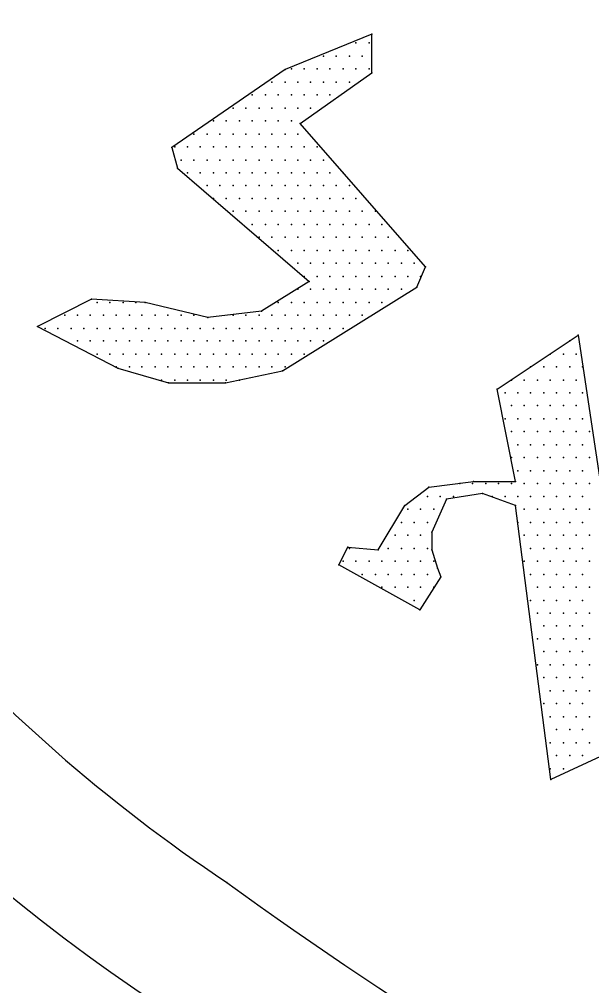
# Model space of a CAD drawing. Extents: x 180421 to 182279, y 668879 to 669787.
# Drawn here: x 180574.27 to 180579.05, y 669602.33 to 669610.4 of the extents above; entities that cross this region are included whole.
import ezdxf

# ---------------------------------------------------------------- set-up
doc = ezdxf.new("R2010")
doc.units = 0
doc.header["$LTSCALE"] = 2.5
doc.header["$MEASUREMENT"] = 0
doc.layers.get('0').update_dxf_attribs({"linetype": 'CONTINUOUS'})
doc.layers.add('KOTERET', color=1, linetype='CONTINUOUS')

# ---------------------------------------------------------------- blocks, each defined once
blk = doc.blocks.new('elipsa')
at = {"layer": 'KOTERET', "color": 1, "linetype": 'Continuous'}
for points in [[(20.3683, 15.4817, 0.06433), (7.6269, 18.997, 0.055067), (-3.6948, 19.3348, 0.081051), (-17.0697, 16.5849, 0.05642), (-25.5411, 12.204, 0.170965), (-32.0544, 4.6087, 0.076819), (-33.0467, 0.117, 0.118306), (-31.4579, -6.7288, 0.129737), (-26.3803, -12.4978, 0.070189), (-16.4416, -17.7337, 0.047922), (-8.9888, -19.6286, 0.049022), (1.6784, -20.3939, 0.072792), (17.2806, -17.6915, 0.1248), (27.5308, -12.0861, 0.103709), (33.1626, -4.1213, 0.036886), (33.5743, -2.3743, 0.106536), (33.2893, 2.7508, 0.106243), (28.2222, 10.4886, 0.106919), (20.3683, 15.4817)], [(-8.7988, -18.4832, 0.049045), (1.6467, -19.2327, 0.072972), (16.9534, -16.5725, 0.125195), (26.7391, -11.2363, 0.103069), (32.0753, -3.7149, 0.035565), (32.4289, -2.1895, 0.105225), (32.1861, 2.3919, 0.105504), (27.4094, 9.6652, 0.107235), (19.9461, 14.405, 0.064474), (7.4632, 17.8464, 0.055181), (-3.6262, 18.1789, 0.081162), (-16.6527, 15.5029, 0.05669), (-24.9288, 11.217, 0.171614), (-30.9723, 4.1918, 0.076301), (-31.8855, 0.0748, 0.117637), (-30.4181, -6.2062, 0.130118), (-25.7153, -11.5424, 0.070334), (-16.0457, -16.6411, 0.047983), (-8.7988, -18.4832)]]:
    blk.add_lwpolyline(points, format="xyb", dxfattribs=at)
at = {"layer": 'KOTERET', "color": 2, "linetype": 'Continuous'}
for points in [[(-24.5066, -4.4644), (-25.2297, -4.76)], [(-24.5066, -4.7864), (-24.5066, -4.4644)], [(-24.6385, -4.5383), (-24.6385, -4.5383)], [(-24.5277, -4.5383), (-24.5277, -4.5383)], [(-24.9077, -4.6492), (-24.9077, -4.6492)], [(-24.8022, -4.6492), (-24.8022, -4.6492)], [(-24.6913, -4.6492), (-24.6913, -4.6492)], [(-24.5858, -4.6492), (-24.5858, -4.6492)], [(-25.2297, -4.76), (-26.1745, -5.4092)], [(-25.1769, -4.7547), (-25.1769, -4.7547)], [(-25.0714, -4.7547), (-25.0714, -4.7547)], [(-24.9605, -4.7547), (-24.9605, -4.7547)], [(-24.8549, -4.7547), (-24.8549, -4.7547)], [(-24.7441, -4.7547), (-24.7441, -4.7547)], [(-24.6385, -4.7547), (-24.6385, -4.7547)], [(-24.5277, -4.7547), (-24.5277, -4.7547)], [(-25.103, -5.2086), (-24.5066, -4.7864)], [(-25.3405, -4.8656), (-25.3405, -4.8656)], [(-25.2297, -4.8656), (-25.2297, -4.8656)], [(-25.1241, -4.8656), (-25.1241, -4.8656)], [(-25.0186, -4.8656), (-25.0186, -4.8656)], [(-24.9077, -4.8656), (-24.9077, -4.8656)], [(-24.8022, -4.8656), (-24.8022, -4.8656)], [(-24.6913, -4.8656), (-24.6913, -4.8656)], [(-25.5042, -4.9711), (-25.5042, -4.9711)], [(-25.3933, -4.9711), (-25.3933, -4.9711)], [(-25.2878, -4.9711), (-25.2878, -4.9711)], [(-25.1769, -4.9711), (-25.1769, -4.9711)], [(-25.0714, -4.9711), (-25.0714, -4.9711)], [(-24.9605, -4.9711), (-24.9605, -4.9711)], [(-24.8549, -4.9711), (-24.8549, -4.9711)], [(-25.6625, -5.082), (-25.6625, -5.082)], [(-25.5569, -5.082), (-25.5569, -5.082)], [(-25.4461, -5.082), (-25.4461, -5.082)], [(-25.3405, -5.082), (-25.3405, -5.082)], [(-25.2297, -5.082), (-25.2297, -5.082)], [(-25.1241, -5.082), (-25.1241, -5.082)], [(-25.0186, -5.082), (-25.0186, -5.082)], [(-25.8261, -5.1875), (-25.8261, -5.1875)], [(-25.7206, -5.1875), (-25.7206, -5.1875)], [(-25.6097, -5.1875), (-25.6097, -5.1875)], [(-25.5042, -5.1875), (-25.5042, -5.1875)], [(-25.3933, -5.1875), (-25.3933, -5.1875)], [(-25.2878, -5.1875), (-25.2878, -5.1875)], [(-25.1769, -5.1875), (-25.1769, -5.1875)], [(-24.0579, -6.4068), (-25.103, -5.2086)], [(-25.9898, -5.2984), (-25.9898, -5.2984)], [(-25.8789, -5.2984), (-25.8789, -5.2984)], [(-25.7733, -5.2984), (-25.7733, -5.2984)], [(-25.6625, -5.2984), (-25.6625, -5.2984)], [(-25.5569, -5.2984), (-25.5569, -5.2984)], [(-25.4461, -5.2984), (-25.4461, -5.2984)], [(-25.3405, -5.2984), (-25.3405, -5.2984)], [(-25.2297, -5.2984), (-25.2297, -5.2984)], [(-25.1241, -5.2984), (-25.1241, -5.2984)], [(-26.1481, -5.4039), (-26.1481, -5.4039)], [(-26.0425, -5.4039), (-26.0425, -5.4039)], [(-25.937, -5.4039), (-25.937, -5.4039)], [(-25.8261, -5.4039), (-25.8261, -5.4039)], [(-25.7206, -5.4039), (-25.7206, -5.4039)], [(-25.6097, -5.4039), (-25.6097, -5.4039)], [(-25.5042, -5.4039), (-25.5042, -5.4039)], [(-25.3933, -5.4039), (-25.3933, -5.4039)], [(-25.2878, -5.4039), (-25.2878, -5.4039)], [(-25.1769, -5.4039), (-25.1769, -5.4039)], [(-25.0714, -5.4039), (-25.0714, -5.4039)], [(-24.9605, -5.4039), (-24.9605, -5.4039)], [(-26.1745, -5.4092), (-26.127, -5.5834)], [(-26.0953, -5.5148), (-26.0953, -5.5148)], [(-25.9898, -5.5148), (-25.9898, -5.5148)], [(-25.8789, -5.5148), (-25.8789, -5.5148)], [(-25.7733, -5.5148), (-25.7733, -5.5148)], [(-25.6625, -5.5148), (-25.6625, -5.5148)], [(-25.5569, -5.5148), (-25.5569, -5.5148)], [(-25.4461, -5.5148), (-25.4461, -5.5148)], [(-25.3405, -5.5148), (-25.3405, -5.5148)], [(-25.2297, -5.5148), (-25.2297, -5.5148)], [(-25.1241, -5.5148), (-25.1241, -5.5148)], [(-25.0186, -5.5148), (-25.0186, -5.5148)], [(-24.9077, -5.5148), (-24.9077, -5.5148)], [(-26.127, -5.5834), (-25.0291, -6.5282)], [(-26.0425, -5.6203), (-26.0425, -5.6203)], [(-25.937, -5.6203), (-25.937, -5.6203)], [(-25.8261, -5.6203), (-25.8261, -5.6203)], [(-25.7206, -5.6203), (-25.7206, -5.6203)], [(-25.6097, -5.6203), (-25.6097, -5.6203)], [(-25.5042, -5.6203), (-25.5042, -5.6203)], [(-25.3933, -5.6203), (-25.3933, -5.6203)], [(-25.2878, -5.6203), (-25.2878, -5.6203)], [(-25.1769, -5.6203), (-25.1769, -5.6203)], [(-25.0714, -5.6203), (-25.0714, -5.6203)], [(-24.9605, -5.6203), (-24.9605, -5.6203)], [(-24.8549, -5.6203), (-24.8549, -5.6203)], [(-24.7441, -5.6203), (-24.7441, -5.6203)], [(-25.8789, -5.7259), (-25.8789, -5.7259)], [(-25.7733, -5.7259), (-25.7733, -5.7259)], [(-25.6625, -5.7259), (-25.6625, -5.7259)], [(-25.5569, -5.7259), (-25.5569, -5.7259)], [(-25.4461, -5.7259), (-25.4461, -5.7259)], [(-25.3405, -5.7259), (-25.3405, -5.7259)], [(-25.2297, -5.7259), (-25.2297, -5.7259)], [(-25.1241, -5.7259), (-25.1241, -5.7259)], [(-25.0186, -5.7259), (-25.0186, -5.7259)], [(-24.9077, -5.7259), (-24.9077, -5.7259)], [(-24.8022, -5.7259), (-24.8022, -5.7259)], [(-24.6913, -5.7259), (-24.6913, -5.7259)], [(-25.8261, -5.8367), (-25.8261, -5.8367)], [(-25.7206, -5.8367), (-25.7206, -5.8367)], [(-25.6097, -5.8367), (-25.6097, -5.8367)], [(-25.5042, -5.8367), (-25.5042, -5.8367)], [(-25.3933, -5.8367), (-25.3933, -5.8367)], [(-25.2878, -5.8367), (-25.2878, -5.8367)], [(-25.1769, -5.8367), (-25.1769, -5.8367)], [(-25.0714, -5.8367), (-25.0714, -5.8367)], [(-24.9605, -5.8367), (-24.9605, -5.8367)], [(-24.8549, -5.8367), (-24.8549, -5.8367)], [(-24.7441, -5.8367), (-24.7441, -5.8367)], [(-24.6385, -5.8367), (-24.6385, -5.8367)], [(-25.6625, -5.9423), (-25.6625, -5.9423)], [(-25.5569, -5.9423), (-25.5569, -5.9423)], [(-25.4461, -5.9423), (-25.4461, -5.9423)], [(-25.3405, -5.9423), (-25.3405, -5.9423)], [(-25.2297, -5.9423), (-25.2297, -5.9423)], [(-25.1241, -5.9423), (-25.1241, -5.9423)], [(-25.0186, -5.9423), (-25.0186, -5.9423)], [(-24.9077, -5.9423), (-24.9077, -5.9423)], [(-24.8022, -5.9423), (-24.8022, -5.9423)], [(-24.6913, -5.9423), (-24.6913, -5.9423)], [(-24.5858, -5.9423), (-24.5858, -5.9423)], [(-24.4749, -5.9423), (-24.4749, -5.9423)], [(-25.5042, -6.0532), (-25.5042, -6.0532)], [(-25.3933, -6.0532), (-25.3933, -6.0532)], [(-25.2878, -6.0532), (-25.2878, -6.0532)], [(-25.1769, -6.0532), (-25.1769, -6.0532)], [(-25.0714, -6.0532), (-25.0714, -6.0532)], [(-24.9605, -6.0532), (-24.9605, -6.0532)], [(-24.8549, -6.0532), (-24.8549, -6.0532)], [(-24.7441, -6.0532), (-24.7441, -6.0532)], [(-24.6385, -6.0532), (-24.6385, -6.0532)], [(-24.5277, -6.0532), (-24.5277, -6.0532)], [(-24.4221, -6.0532), (-24.4221, -6.0532)], [(-25.4461, -6.1587), (-25.4461, -6.1587)], [(-25.3405, -6.1587), (-25.3405, -6.1587)], [(-25.2297, -6.1587), (-25.2297, -6.1587)], [(-25.1241, -6.1587), (-25.1241, -6.1587)], [(-25.0186, -6.1587), (-25.0186, -6.1587)], [(-24.9077, -6.1587), (-24.9077, -6.1587)], [(-24.8022, -6.1587), (-24.8022, -6.1587)], [(-24.6913, -6.1587), (-24.6913, -6.1587)], [(-24.5858, -6.1587), (-24.5858, -6.1587)], [(-24.4749, -6.1587), (-24.4749, -6.1587)], [(-24.3694, -6.1587), (-24.3694, -6.1587)], [(-25.2878, -6.2696), (-25.2878, -6.2696)], [(-25.1769, -6.2696), (-25.1769, -6.2696)], [(-25.0714, -6.2696), (-25.0714, -6.2696)], [(-24.9605, -6.2696), (-24.9605, -6.2696)], [(-24.8549, -6.2696), (-24.8549, -6.2696)], [(-24.7441, -6.2696), (-24.7441, -6.2696)], [(-24.6385, -6.2696), (-24.6385, -6.2696)], [(-24.5277, -6.2696), (-24.5277, -6.2696)], [(-24.4221, -6.2696), (-24.4221, -6.2696)], [(-24.3113, -6.2696), (-24.3113, -6.2696)], [(-24.2057, -6.2696), (-24.2057, -6.2696)], [(-25.1241, -6.3751), (-25.1241, -6.3751)], [(-25.0186, -6.3751), (-25.0186, -6.3751)], [(-24.9077, -6.3751), (-24.9077, -6.3751)], [(-24.8022, -6.3751), (-24.8022, -6.3751)], [(-24.6913, -6.3751), (-24.6913, -6.3751)], [(-24.5858, -6.3751), (-24.5858, -6.3751)], [(-24.4749, -6.3751), (-24.4749, -6.3751)], [(-24.3694, -6.3751), (-24.3694, -6.3751)], [(-24.2585, -6.3751), (-24.2585, -6.3751)], [(-24.153, -6.3751), (-24.153, -6.3751)], [(-24.1318, -6.5757), (-24.0579, -6.4068)], [(-25.0291, -6.5282), (-25.425, -6.7763)], [(-25.0714, -6.486), (-25.0714, -6.486)], [(-24.9605, -6.486), (-24.9605, -6.486)], [(-24.8549, -6.486), (-24.8549, -6.486)], [(-24.7441, -6.486), (-24.7441, -6.486)], [(-24.6385, -6.486), (-24.6385, -6.486)], [(-24.5277, -6.486), (-24.5277, -6.486)], [(-24.4221, -6.486), (-24.4221, -6.486)], [(-24.3113, -6.486), (-24.3113, -6.486)], [(-24.2057, -6.486), (-24.2057, -6.486)], [(-24.1002, -6.486), (-24.1002, -6.486)], [(-25.2508, -7.2724), (-24.1318, -6.5757)], [(-25.1241, -6.5915), (-25.1241, -6.5915)], [(-25.0186, -6.5915), (-25.0186, -6.5915)], [(-24.9077, -6.5915), (-24.9077, -6.5915)], [(-24.8022, -6.5915), (-24.8022, -6.5915)], [(-24.6913, -6.5915), (-24.6913, -6.5915)], [(-24.5858, -6.5915), (-24.5858, -6.5915)], [(-24.4749, -6.5915), (-24.4749, -6.5915)], [(-24.3694, -6.5915), (-24.3694, -6.5915)], [(-24.2585, -6.5915), (-24.2585, -6.5915)], [(-26.8448, -6.676), (-27.2935, -6.9029)], [(-26.3962, -6.7024), (-26.8448, -6.676)], [(-26.7973, -6.7024), (-26.7973, -6.7024)], [(-26.6917, -6.7024), (-26.6917, -6.7024)], [(-26.5809, -6.7024), (-26.5809, -6.7024)], [(-26.4753, -6.7024), (-26.4753, -6.7024)], [(-25.8736, -6.829), (-26.3962, -6.7024)], [(-25.425, -6.7763), (-25.8736, -6.829)], [(-25.2878, -6.7024), (-25.2878, -6.7024)], [(-25.1769, -6.7024), (-25.1769, -6.7024)], [(-25.0714, -6.7024), (-25.0714, -6.7024)], [(-24.9605, -6.7024), (-24.9605, -6.7024)], [(-24.8549, -6.7024), (-24.8549, -6.7024)], [(-24.7441, -6.7024), (-24.7441, -6.7024)], [(-24.6385, -6.7024), (-24.6385, -6.7024)], [(-24.5277, -6.7024), (-24.5277, -6.7024)], [(-24.4221, -6.7024), (-24.4221, -6.7024)], [(-27.0665, -6.8079), (-27.0665, -6.8079)], [(-26.9609, -6.8079), (-26.9609, -6.8079)], [(-26.8554, -6.8079), (-26.8554, -6.8079)], [(-26.7445, -6.8079), (-26.7445, -6.8079)], [(-26.639, -6.8079), (-26.639, -6.8079)], [(-26.5281, -6.8079), (-26.5281, -6.8079)], [(-26.4226, -6.8079), (-26.4226, -6.8079)], [(-26.3117, -6.8079), (-26.3117, -6.8079)], [(-26.2062, -6.8079), (-26.2062, -6.8079)], [(-26.0953, -6.8079), (-26.0953, -6.8079)], [(-25.9898, -6.8079), (-25.9898, -6.8079)], [(-25.6625, -6.8079), (-25.6625, -6.8079)], [(-25.5569, -6.8079), (-25.5569, -6.8079)], [(-25.4461, -6.8079), (-25.4461, -6.8079)], [(-25.3405, -6.8079), (-25.3405, -6.8079)], [(-25.2297, -6.8079), (-25.2297, -6.8079)], [(-25.1241, -6.8079), (-25.1241, -6.8079)], [(-25.0186, -6.8079), (-25.0186, -6.8079)], [(-24.9077, -6.8079), (-24.9077, -6.8079)], [(-24.8022, -6.8079), (-24.8022, -6.8079)], [(-24.6913, -6.8079), (-24.6913, -6.8079)], [(-24.5858, -6.8079), (-24.5858, -6.8079)], [(-27.2935, -6.9029), (-26.6231, -7.2513)], [(-27.2301, -6.9188), (-27.2301, -6.9188)], [(-27.1246, -6.9188), (-27.1246, -6.9188)], [(-27.0137, -6.9188), (-27.0137, -6.9188)], [(-26.9082, -6.9188), (-26.9082, -6.9188)], [(-26.7973, -6.9188), (-26.7973, -6.9188)], [(-26.6917, -6.9188), (-26.6917, -6.9188)], [(-26.5809, -6.9188), (-26.5809, -6.9188)], [(-26.4753, -6.9188), (-26.4753, -6.9188)], [(-26.3645, -6.9188), (-26.3645, -6.9188)], [(-26.2589, -6.9188), (-26.2589, -6.9188)], [(-26.1481, -6.9188), (-26.1481, -6.9188)], [(-26.0425, -6.9188), (-26.0425, -6.9188)], [(-25.937, -6.9188), (-25.937, -6.9188)], [(-25.8261, -6.9188), (-25.8261, -6.9188)], [(-25.7206, -6.9188), (-25.7206, -6.9188)], [(-25.6097, -6.9188), (-25.6097, -6.9188)], [(-25.5042, -6.9188), (-25.5042, -6.9188)], [(-25.3933, -6.9188), (-25.3933, -6.9188)], [(-25.2878, -6.9188), (-25.2878, -6.9188)], [(-25.1769, -6.9188), (-25.1769, -6.9188)], [(-25.0714, -6.9188), (-25.0714, -6.9188)], [(-24.9605, -6.9188), (-24.9605, -6.9188)], [(-24.8549, -6.9188), (-24.8549, -6.9188)], [(-24.7441, -6.9188), (-24.7441, -6.9188)], [(-23.4615, -7.4255), (-22.7859, -6.9768)], [(-22.7859, -6.9768), (-22.4903, -8.9403)], [(-26.9609, -7.0243), (-26.9609, -7.0243)], [(-26.8554, -7.0243), (-26.8554, -7.0243)], [(-26.7445, -7.0243), (-26.7445, -7.0243)], [(-26.639, -7.0243), (-26.639, -7.0243)], [(-26.5281, -7.0243), (-26.5281, -7.0243)], [(-26.4226, -7.0243), (-26.4226, -7.0243)], [(-26.3117, -7.0243), (-26.3117, -7.0243)], [(-26.2062, -7.0243), (-26.2062, -7.0243)], [(-26.0953, -7.0243), (-26.0953, -7.0243)], [(-25.9898, -7.0243), (-25.9898, -7.0243)], [(-25.8789, -7.0243), (-25.8789, -7.0243)], [(-25.7733, -7.0243), (-25.7733, -7.0243)], [(-25.6625, -7.0243), (-25.6625, -7.0243)], [(-25.5569, -7.0243), (-25.5569, -7.0243)], [(-25.4461, -7.0243), (-25.4461, -7.0243)], [(-25.3405, -7.0243), (-25.3405, -7.0243)], [(-25.2297, -7.0243), (-25.2297, -7.0243)], [(-25.1241, -7.0243), (-25.1241, -7.0243)], [(-25.0186, -7.0243), (-25.0186, -7.0243)], [(-24.9077, -7.0243), (-24.9077, -7.0243)], [(-22.8545, -7.0243), (-22.8545, -7.0243)], [(-26.7973, -7.1352), (-26.7973, -7.1352)], [(-26.6917, -7.1352), (-26.6917, -7.1352)], [(-26.5809, -7.1352), (-26.5809, -7.1352)], [(-26.4753, -7.1352), (-26.4753, -7.1352)], [(-26.3645, -7.1352), (-26.3645, -7.1352)], [(-26.2589, -7.1352), (-26.2589, -7.1352)], [(-26.1481, -7.1352), (-26.1481, -7.1352)], [(-26.0425, -7.1352), (-26.0425, -7.1352)], [(-25.937, -7.1352), (-25.937, -7.1352)], [(-25.8261, -7.1352), (-25.8261, -7.1352)], [(-25.7206, -7.1352), (-25.7206, -7.1352)], [(-25.6097, -7.1352), (-25.6097, -7.1352)], [(-25.5042, -7.1352), (-25.5042, -7.1352)], [(-25.3933, -7.1352), (-25.3933, -7.1352)], [(-25.2878, -7.1352), (-25.2878, -7.1352)], [(-25.1769, -7.1352), (-25.1769, -7.1352)], [(-25.0714, -7.1352), (-25.0714, -7.1352)], [(-23.0181, -7.1352), (-23.0181, -7.1352)], [(-22.9073, -7.1352), (-22.9073, -7.1352)], [(-22.8017, -7.1352), (-22.8017, -7.1352)], [(-26.639, -7.2407), (-26.639, -7.2407)], [(-26.6231, -7.2513), (-26.2009, -7.3727)], [(-26.5281, -7.2407), (-26.5281, -7.2407)], [(-26.4226, -7.2407), (-26.4226, -7.2407)], [(-26.3117, -7.2407), (-26.3117, -7.2407)], [(-26.2062, -7.2407), (-26.2062, -7.2407)], [(-26.0953, -7.2407), (-26.0953, -7.2407)], [(-25.9898, -7.2407), (-25.9898, -7.2407)], [(-25.8789, -7.2407), (-25.8789, -7.2407)], [(-25.7733, -7.2407), (-25.7733, -7.2407)], [(-25.6625, -7.2407), (-25.6625, -7.2407)], [(-25.5569, -7.2407), (-25.5569, -7.2407)], [(-25.4461, -7.2407), (-25.4461, -7.2407)], [(-25.3405, -7.2407), (-25.3405, -7.2407)], [(-25.2297, -7.2407), (-25.2297, -7.2407)], [(-23.1818, -7.2407), (-23.1818, -7.2407)], [(-23.0709, -7.2407), (-23.0709, -7.2407)], [(-22.9654, -7.2407), (-22.9654, -7.2407)], [(-22.8545, -7.2407), (-22.8545, -7.2407)], [(-22.749, -7.2407), (-22.749, -7.2407)], [(-25.7258, -7.3727), (-25.2508, -7.2724)], [(-26.2589, -7.3516), (-26.2589, -7.3516)], [(-26.2009, -7.3727), (-25.7258, -7.3727)], [(-26.1481, -7.3516), (-26.1481, -7.3516)], [(-26.0425, -7.3516), (-26.0425, -7.3516)], [(-25.937, -7.3516), (-25.937, -7.3516)], [(-25.8261, -7.3516), (-25.8261, -7.3516)], [(-25.7206, -7.3516), (-25.7206, -7.3516)], [(-25.6097, -7.3516), (-25.6097, -7.3516)], [(-23.3401, -7.3516), (-23.3401, -7.3516)], [(-23.2346, -7.3516), (-23.2346, -7.3516)], [(-23.1237, -7.3516), (-23.1237, -7.3516)], [(-23.0181, -7.3516), (-23.0181, -7.3516)], [(-22.9073, -7.3516), (-22.9073, -7.3516)], [(-22.8017, -7.3516), (-22.8017, -7.3516)], [(-23.3084, -8.1961), (-23.4615, -7.4255)], [(-23.3929, -7.4571), (-23.3929, -7.4571)], [(-23.2873, -7.4571), (-23.2873, -7.4571)], [(-23.1818, -7.4571), (-23.1818, -7.4571)], [(-23.0709, -7.4571), (-23.0709, -7.4571)], [(-22.9654, -7.4571), (-22.9654, -7.4571)], [(-22.8545, -7.4571), (-22.8545, -7.4571)], [(-22.749, -7.4571), (-22.749, -7.4571)], [(-23.3401, -7.5627), (-23.3401, -7.5627)], [(-23.2346, -7.5627), (-23.2346, -7.5627)], [(-23.1237, -7.5627), (-23.1237, -7.5627)], [(-23.0181, -7.5627), (-23.0181, -7.5627)], [(-22.9073, -7.5627), (-22.9073, -7.5627)], [(-22.8017, -7.5627), (-22.8017, -7.5627)], [(-23.3929, -7.6735), (-23.3929, -7.6735)], [(-23.2873, -7.6735), (-23.2873, -7.6735)], [(-23.1818, -7.6735), (-23.1818, -7.6735)], [(-23.0709, -7.6735), (-23.0709, -7.6735)], [(-22.9654, -7.6735), (-22.9654, -7.6735)], [(-22.8545, -7.6735), (-22.8545, -7.6735)], [(-22.749, -7.6735), (-22.749, -7.6735)], [(-23.3401, -7.7791), (-23.3401, -7.7791)], [(-23.2346, -7.7791), (-23.2346, -7.7791)], [(-23.1237, -7.7791), (-23.1237, -7.7791)], [(-23.0181, -7.7791), (-23.0181, -7.7791)], [(-22.9073, -7.7791), (-22.9073, -7.7791)], [(-22.8017, -7.7791), (-22.8017, -7.7791)], [(-22.6909, -7.7791), (-22.6909, -7.7791)], [(-23.2873, -7.89), (-23.2873, -7.89)], [(-23.1818, -7.89), (-23.1818, -7.89)], [(-23.0709, -7.89), (-23.0709, -7.89)], [(-22.9654, -7.89), (-22.9654, -7.89)], [(-22.8545, -7.89), (-22.8545, -7.89)], [(-22.749, -7.89), (-22.749, -7.89)], [(-23.3401, -7.9955), (-23.3401, -7.9955)], [(-23.2346, -7.9955), (-23.2346, -7.9955)], [(-23.1237, -7.9955), (-23.1237, -7.9955)], [(-23.0181, -7.9955), (-23.0181, -7.9955)], [(-22.9073, -7.9955), (-22.9073, -7.9955)], [(-22.8017, -7.9955), (-22.8017, -7.9955)], [(-22.6909, -7.9955), (-22.6909, -7.9955)], [(-23.2873, -8.1064), (-23.2873, -8.1064)], [(-23.1818, -8.1064), (-23.1818, -8.1064)], [(-23.0709, -8.1064), (-23.0709, -8.1064)], [(-22.9654, -8.1064), (-22.9654, -8.1064)], [(-22.8545, -8.1064), (-22.8545, -8.1064)], [(-22.749, -8.1064), (-22.749, -8.1064)], [(-24.0316, -8.2436), (-23.6568, -8.1961)], [(-23.7729, -8.2119), (-23.7729, -8.2119)], [(-23.6674, -8.2119), (-23.6674, -8.2119)], [(-23.6568, -8.1961), (-23.3084, -8.1961)], [(-23.5565, -8.2119), (-23.5565, -8.2119)], [(-23.451, -8.2119), (-23.451, -8.2119)], [(-23.3401, -8.2119), (-23.3401, -8.2119)], [(-23.2346, -8.2119), (-23.2346, -8.2119)], [(-23.1237, -8.2119), (-23.1237, -8.2119)], [(-23.0181, -8.2119), (-23.0181, -8.2119)], [(-22.9073, -8.2119), (-22.9073, -8.2119)], [(-22.8017, -8.2119), (-22.8017, -8.2119)], [(-22.6909, -8.2119), (-22.6909, -8.2119)], [(-24.2321, -8.3967), (-24.0316, -8.2436)], [(-23.5829, -8.2964), (-23.8838, -8.3439)], [(-23.3084, -8.3967), (-23.5829, -8.2964)], [(-24.0421, -8.3228), (-24.0421, -8.3228)], [(-23.8838, -8.3439), (-24.0052, -8.6183)], [(-23.9365, -8.3228), (-23.9365, -8.3228)], [(-23.8257, -8.3228), (-23.8257, -8.3228)], [(-23.5037, -8.3228), (-23.5037, -8.3228)], [(-23.3929, -8.3228), (-23.3929, -8.3228)], [(-23.2873, -8.3228), (-23.2873, -8.3228)], [(-23.1818, -8.3228), (-23.1818, -8.3228)], [(-23.0709, -8.3228), (-23.0709, -8.3228)], [(-22.9654, -8.3228), (-22.9654, -8.3228)], [(-22.8545, -8.3228), (-22.8545, -8.3228)], [(-22.749, -8.3228), (-22.749, -8.3228)], [(-24.4538, -8.7661), (-24.2321, -8.3967)], [(-24.2057, -8.4283), (-24.2057, -8.4283)], [(-24.1002, -8.4283), (-24.1002, -8.4283)], [(-23.9893, -8.4283), (-23.9893, -8.4283)], [(-23.0129, -10.6821), (-23.3084, -8.3967)], [(-23.2346, -8.4283), (-23.2346, -8.4283)], [(-23.1237, -8.4283), (-23.1237, -8.4283)], [(-23.0181, -8.4283), (-23.0181, -8.4283)], [(-22.9073, -8.4283), (-22.9073, -8.4283)], [(-22.8017, -8.4283), (-22.8017, -8.4283)], [(-22.6909, -8.4283), (-22.6909, -8.4283)], [(-24.2585, -8.5392), (-24.2585, -8.5392)], [(-24.153, -8.5392), (-24.153, -8.5392)], [(-24.0421, -8.5392), (-24.0421, -8.5392)], [(-23.2873, -8.5392), (-23.2873, -8.5392)], [(-23.1818, -8.5392), (-23.1818, -8.5392)], [(-23.0709, -8.5392), (-23.0709, -8.5392)], [(-22.9654, -8.5392), (-22.9654, -8.5392)], [(-22.8545, -8.5392), (-22.8545, -8.5392)], [(-22.749, -8.5392), (-22.749, -8.5392)], [(-24.0052, -8.6183), (-24.0052, -8.7661)], [(-24.3113, -8.6447), (-24.3113, -8.6447)], [(-24.2057, -8.6447), (-24.2057, -8.6447)], [(-24.1002, -8.6447), (-24.1002, -8.6447)], [(-23.2346, -8.6447), (-23.2346, -8.6447)], [(-23.1237, -8.6447), (-23.1237, -8.6447)], [(-23.0181, -8.6447), (-23.0181, -8.6447)], [(-22.9073, -8.6447), (-22.9073, -8.6447)], [(-22.8017, -8.6447), (-22.8017, -8.6447)], [(-22.6909, -8.6447), (-22.6909, -8.6447)], [(-24.7811, -8.8928), (-24.7072, -8.745)], [(-24.7072, -8.745), (-24.4538, -8.7661)], [(-24.6913, -8.7556), (-24.6913, -8.7556)], [(-24.3694, -8.7556), (-24.3694, -8.7556)], [(-24.2585, -8.7556), (-24.2585, -8.7556)], [(-24.153, -8.7556), (-24.153, -8.7556)], [(-24.0421, -8.7556), (-24.0421, -8.7556)], [(-24.0052, -8.7661), (-23.9577, -8.9192)], [(-24.0052, -8.7661), (-24.0052, -8.7661)], [(-23.1818, -8.7556), (-23.1818, -8.7556)], [(-23.0709, -8.7556), (-23.0709, -8.7556)], [(-22.9654, -8.7556), (-22.9654, -8.7556)], [(-22.8545, -8.7556), (-22.8545, -8.7556)], [(-22.749, -8.7556), (-22.749, -8.7556)], [(-24.7441, -8.8611), (-24.7441, -8.8611)], [(-24.6385, -8.8611), (-24.6385, -8.8611)], [(-24.5277, -8.8611), (-24.5277, -8.8611)], [(-24.4221, -8.8611), (-24.4221, -8.8611)], [(-24.3113, -8.8611), (-24.3113, -8.8611)], [(-24.2057, -8.8611), (-24.2057, -8.8611)], [(-24.1002, -8.8611), (-24.1002, -8.8611)], [(-23.9893, -8.8611), (-23.9893, -8.8611)], [(-23.2346, -8.8611), (-23.2346, -8.8611)], [(-23.1237, -8.8611), (-23.1237, -8.8611)], [(-23.0181, -8.8611), (-23.0181, -8.8611)], [(-22.9073, -8.8611), (-22.9073, -8.8611)], [(-22.8017, -8.8611), (-22.8017, -8.8611)], [(-22.6909, -8.8611), (-22.6909, -8.8611)], [(-24.1055, -9.2676), (-24.7811, -8.8928)], [(-23.9577, -8.9192), (-23.9313, -8.9931)], [(-24.5858, -8.972), (-24.5858, -8.972)], [(-24.4749, -8.972), (-24.4749, -8.972)], [(-24.3694, -8.972), (-24.3694, -8.972)], [(-24.2585, -8.972), (-24.2585, -8.972)], [(-24.153, -8.972), (-24.153, -8.972)], [(-23.9313, -8.9931), (-24.1055, -9.2676)], [(-24.0421, -8.972), (-24.0421, -8.972)], [(-23.1818, -8.972), (-23.1818, -8.972)], [(-23.0709, -8.972), (-23.0709, -8.972)], [(-22.9654, -8.972), (-22.9654, -8.972)], [(-22.8545, -8.972), (-22.8545, -8.972)], [(-22.749, -8.972), (-22.749, -8.972)], [(-24.4221, -9.0775), (-24.4221, -9.0775)], [(-24.3113, -9.0775), (-24.3113, -9.0775)], [(-24.2057, -9.0775), (-24.2057, -9.0775)], [(-24.1002, -9.0775), (-24.1002, -9.0775)], [(-23.9893, -9.0775), (-23.9893, -9.0775)], [(-23.1237, -9.0775), (-23.1237, -9.0775)], [(-23.0181, -9.0775), (-23.0181, -9.0775)], [(-22.9073, -9.0775), (-22.9073, -9.0775)], [(-22.8017, -9.0775), (-22.8017, -9.0775)], [(-22.6909, -9.0775), (-22.6909, -9.0775)], [(-24.153, -9.1884), (-24.153, -9.1884)], [(-23.1818, -9.1884), (-23.1818, -9.1884)], [(-23.0709, -9.1884), (-23.0709, -9.1884)], [(-22.9654, -9.1884), (-22.9654, -9.1884)], [(-22.8545, -9.1884), (-22.8545, -9.1884)], [(-22.749, -9.1884), (-22.749, -9.1884)], [(-23.1237, -9.2939), (-23.1237, -9.2939)], [(-23.0181, -9.2939), (-23.0181, -9.2939)], [(-22.9073, -9.2939), (-22.9073, -9.2939)], [(-22.8017, -9.2939), (-22.8017, -9.2939)], [(-22.6909, -9.2939), (-22.6909, -9.2939)], [(-23.0709, -9.3995), (-23.0709, -9.3995)], [(-22.9654, -9.3995), (-22.9654, -9.3995)], [(-22.8545, -9.3995), (-22.8545, -9.3995)], [(-22.749, -9.3995), (-22.749, -9.3995)], [(-23.1237, -9.5103), (-23.1237, -9.5103)], [(-23.0181, -9.5103), (-23.0181, -9.5103)], [(-22.9073, -9.5103), (-22.9073, -9.5103)], [(-22.8017, -9.5103), (-22.8017, -9.5103)], [(-22.6909, -9.5103), (-22.6909, -9.5103)], [(-23.0709, -9.6159), (-23.0709, -9.6159)], [(-22.9654, -9.6159), (-22.9654, -9.6159)], [(-22.8545, -9.6159), (-22.8545, -9.6159)], [(-22.749, -9.6159), (-22.749, -9.6159)], [(-23.1237, -9.7268), (-23.1237, -9.7268)], [(-23.0181, -9.7268), (-23.0181, -9.7268)], [(-22.9073, -9.7268), (-22.9073, -9.7268)], [(-22.8017, -9.7268), (-22.8017, -9.7268)], [(-22.6909, -9.7268), (-22.6909, -9.7268)], [(-23.0709, -9.8323), (-23.0709, -9.8323)], [(-22.9654, -9.8323), (-22.9654, -9.8323)], [(-22.8545, -9.8323), (-22.8545, -9.8323)], [(-22.749, -9.8323), (-22.749, -9.8323)], [(-23.0181, -9.9432), (-23.0181, -9.9432)], [(-22.9073, -9.9432), (-22.9073, -9.9432)], [(-22.8017, -9.9432), (-22.8017, -9.9432)], [(-22.6909, -9.9432), (-22.6909, -9.9432)], [(-23.0709, -10.0487), (-23.0709, -10.0487)], [(-22.9654, -10.0487), (-22.9654, -10.0487)], [(-22.8545, -10.0487), (-22.8545, -10.0487)], [(-22.749, -10.0487), (-22.749, -10.0487)], [(-23.0181, -10.1596), (-23.0181, -10.1596)], [(-22.9073, -10.1596), (-22.9073, -10.1596)], [(-22.8017, -10.1596), (-22.8017, -10.1596)], [(-22.6909, -10.1596), (-22.6909, -10.1596)], [(-22.9654, -10.2651), (-22.9654, -10.2651)], [(-22.8545, -10.2651), (-22.8545, -10.2651)], [(-22.749, -10.2651), (-22.749, -10.2651)], [(-23.0181, -10.376), (-23.0181, -10.376)], [(-22.2634, -10.3337), (-23.0129, -10.6821)], [(-22.9073, -10.376), (-22.9073, -10.376)], [(-22.8017, -10.376), (-22.8017, -10.376)], [(-22.6909, -10.376), (-22.6909, -10.376)], [(-22.9654, -10.4815), (-22.9654, -10.4815)], [(-22.8545, -10.4815), (-22.8545, -10.4815)], [(-22.749, -10.4815), (-22.749, -10.4815)], [(-23.0181, -10.5924), (-23.0181, -10.5924)], [(-22.9073, -10.5924), (-22.9073, -10.5924)]]:
    blk.add_lwpolyline(points, dxfattribs=at)
at = {"layer": 'KOTERET', "color": 1}
for p in [(-24.5066, -4.4644), (-24.5066, -4.4644), (-24.6385, -4.5383), (-24.6385, -4.5383), (-24.5277, -4.5383), (-24.5277, -4.5383), (-24.9077, -4.6492), (-24.9077, -4.6492), (-24.8022, -4.6492), (-24.8022, -4.6492), (-24.6913, -4.6492), (-24.6913, -4.6492), (-24.5858, -4.6492), (-24.5858, -4.6492), (-25.2297, -4.76), (-25.2297, -4.76), (-25.1769, -4.7547), (-25.1769, -4.7547), (-25.0714, -4.7547), (-25.0714, -4.7547), (-24.9605, -4.7547), (-24.9605, -4.7547), (-24.8549, -4.7547), (-24.8549, -4.7547), (-24.7441, -4.7547), (-24.7441, -4.7547), (-24.6385, -4.7547), (-24.6385, -4.7547), (-24.5277, -4.7547), (-24.5277, -4.7547), (-24.5066, -4.7864), (-24.5066, -4.7864), (-25.3405, -4.8656), (-25.3405, -4.8656), (-25.2297, -4.8656), (-25.2297, -4.8656), (-25.1241, -4.8656), (-25.1241, -4.8656), (-25.0186, -4.8656), (-25.0186, -4.8656), (-24.9077, -4.8656), (-24.9077, -4.8656), (-24.8022, -4.8656), (-24.8022, -4.8656), (-24.6913, -4.8656), (-24.6913, -4.8656), (-25.5042, -4.9711), (-25.5042, -4.9711), (-25.3933, -4.9711), (-25.3933, -4.9711), (-25.2878, -4.9711), (-25.2878, -4.9711), (-25.1769, -4.9711), (-25.1769, -4.9711), (-25.0714, -4.9711), (-25.0714, -4.9711), (-24.9605, -4.9711), (-24.9605, -4.9711), (-24.8549, -4.9711), (-24.8549, -4.9711), (-25.6625, -5.082), (-25.6625, -5.082), (-25.5569, -5.082), (-25.5569, -5.082), (-25.4461, -5.082), (-25.4461, -5.082), (-25.3405, -5.082), (-25.3405, -5.082), (-25.2297, -5.082), (-25.2297, -5.082), (-25.1241, -5.082), (-25.1241, -5.082), (-25.0186, -5.082), (-25.0186, -5.082), (-25.8261, -5.1875), (-25.8261, -5.1875), (-25.7206, -5.1875), (-25.7206, -5.1875), (-25.6097, -5.1875), (-25.6097, -5.1875), (-25.5042, -5.1875), (-25.5042, -5.1875), (-25.3933, -5.1875), (-25.3933, -5.1875), (-25.2878, -5.1875), (-25.2878, -5.1875), (-25.1769, -5.1875), (-25.1769, -5.1875), (-25.103, -5.2086), (-25.103, -5.2086), (-25.9898, -5.2984), (-25.9898, -5.2984), (-25.8789, -5.2984), (-25.8789, -5.2984), (-25.7733, -5.2984), (-25.7733, -5.2984), (-25.6625, -5.2984), (-25.6625, -5.2984), (-25.5569, -5.2984), (-25.5569, -5.2984), (-25.4461, -5.2984), (-25.4461, -5.2984), (-25.3405, -5.2984), (-25.3405, -5.2984), (-25.2297, -5.2984), (-25.2297, -5.2984), (-25.1241, -5.2984), (-25.1241, -5.2984), (-26.1481, -5.4039), (-26.1481, -5.4039), (-26.0425, -5.4039), (-26.0425, -5.4039), (-25.937, -5.4039), (-25.937, -5.4039), (-25.8261, -5.4039), (-25.8261, -5.4039), (-25.7206, -5.4039), (-25.7206, -5.4039), (-25.6097, -5.4039), (-25.6097, -5.4039), (-25.5042, -5.4039), (-25.5042, -5.4039), (-25.3933, -5.4039), (-25.3933, -5.4039), (-25.2878, -5.4039), (-25.2878, -5.4039), (-25.1769, -5.4039), (-25.1769, -5.4039), (-25.0714, -5.4039), (-25.0714, -5.4039), (-24.9605, -5.4039), (-24.9605, -5.4039), (-26.1745, -5.4092), (-26.1745, -5.4092), (-26.0953, -5.5148), (-26.0953, -5.5148), (-25.9898, -5.5148), (-25.9898, -5.5148), (-25.8789, -5.5148), (-25.8789, -5.5148), (-25.7733, -5.5148), (-25.7733, -5.5148), (-25.6625, -5.5148), (-25.6625, -5.5148), (-25.5569, -5.5148), (-25.5569, -5.5148), (-25.4461, -5.5148), (-25.4461, -5.5148), (-25.3405, -5.5148), (-25.3405, -5.5148), (-25.2297, -5.5148), (-25.2297, -5.5148), (-25.1241, -5.5148), (-25.1241, -5.5148), (-25.0186, -5.5148), (-25.0186, -5.5148), (-24.9077, -5.5148), (-24.9077, -5.5148), (-26.127, -5.5834), (-26.127, -5.5834), (-26.0425, -5.6203), (-26.0425, -5.6203), (-25.937, -5.6203), (-25.937, -5.6203), (-25.8261, -5.6203), (-25.8261, -5.6203), (-25.7206, -5.6203), (-25.7206, -5.6203), (-25.6097, -5.6203), (-25.6097, -5.6203), (-25.5042, -5.6203), (-25.5042, -5.6203), (-25.3933, -5.6203), (-25.3933, -5.6203), (-25.2878, -5.6203), (-25.2878, -5.6203), (-25.1769, -5.6203), (-25.1769, -5.6203), (-25.0714, -5.6203), (-25.0714, -5.6203), (-24.9605, -5.6203), (-24.9605, -5.6203), (-24.8549, -5.6203), (-24.8549, -5.6203), (-24.7441, -5.6203), (-24.7441, -5.6203), (-25.8789, -5.7259), (-25.8789, -5.7259), (-25.7733, -5.7259), (-25.7733, -5.7259), (-25.6625, -5.7259), (-25.6625, -5.7259), (-25.5569, -5.7259), (-25.5569, -5.7259), (-25.4461, -5.7259), (-25.4461, -5.7259), (-25.3405, -5.7259), (-25.3405, -5.7259), (-25.2297, -5.7259), (-25.2297, -5.7259), (-25.1241, -5.7259), (-25.1241, -5.7259), (-25.0186, -5.7259), (-25.0186, -5.7259), (-24.9077, -5.7259), (-24.9077, -5.7259), (-24.8022, -5.7259), (-24.8022, -5.7259), (-24.6913, -5.7259), (-24.6913, -5.7259), (-25.8261, -5.8367), (-25.8261, -5.8367), (-25.7206, -5.8367), (-25.7206, -5.8367), (-25.6097, -5.8367), (-25.6097, -5.8367), (-25.5042, -5.8367), (-25.5042, -5.8367), (-25.3933, -5.8367), (-25.3933, -5.8367), (-25.2878, -5.8367), (-25.2878, -5.8367), (-25.1769, -5.8367), (-25.1769, -5.8367), (-25.0714, -5.8367), (-25.0714, -5.8367), (-24.9605, -5.8367), (-24.9605, -5.8367), (-24.8549, -5.8367), (-24.8549, -5.8367), (-24.7441, -5.8367), (-24.7441, -5.8367), (-24.6385, -5.8367), (-24.6385, -5.8367), (-25.6625, -5.9423), (-25.6625, -5.9423), (-25.5569, -5.9423), (-25.5569, -5.9423), (-25.4461, -5.9423), (-25.4461, -5.9423), (-25.3405, -5.9423), (-25.3405, -5.9423), (-25.2297, -5.9423), (-25.2297, -5.9423), (-25.1241, -5.9423), (-25.1241, -5.9423), (-25.0186, -5.9423), (-25.0186, -5.9423), (-24.9077, -5.9423), (-24.9077, -5.9423), (-24.8022, -5.9423), (-24.8022, -5.9423), (-24.6913, -5.9423), (-24.6913, -5.9423), (-24.5858, -5.9423), (-24.5858, -5.9423), (-24.4749, -5.9423), (-24.4749, -5.9423), (-25.5042, -6.0532), (-25.5042, -6.0532), (-25.3933, -6.0532), (-25.3933, -6.0532), (-25.2878, -6.0532), (-25.2878, -6.0532), (-25.1769, -6.0532), (-25.1769, -6.0532), (-25.0714, -6.0532), (-25.0714, -6.0532), (-24.9605, -6.0532), (-24.9605, -6.0532), (-24.8549, -6.0532), (-24.8549, -6.0532), (-24.7441, -6.0532), (-24.7441, -6.0532), (-24.6385, -6.0532), (-24.6385, -6.0532), (-24.5277, -6.0532), (-24.5277, -6.0532), (-24.4221, -6.0532), (-24.4221, -6.0532), (-25.4461, -6.1587), (-25.4461, -6.1587), (-25.3405, -6.1587), (-25.3405, -6.1587), (-25.2297, -6.1587), (-25.2297, -6.1587), (-25.1241, -6.1587), (-25.1241, -6.1587), (-25.0186, -6.1587), (-25.0186, -6.1587), (-24.9077, -6.1587), (-24.9077, -6.1587), (-24.8022, -6.1587), (-24.8022, -6.1587), (-24.6913, -6.1587), (-24.6913, -6.1587), (-24.5858, -6.1587), (-24.5858, -6.1587), (-24.4749, -6.1587), (-24.4749, -6.1587), (-24.3694, -6.1587), (-24.3694, -6.1587), (-25.2878, -6.2696), (-25.2878, -6.2696), (-25.1769, -6.2696), (-25.1769, -6.2696), (-25.0714, -6.2696), (-25.0714, -6.2696), (-24.9605, -6.2696), (-24.9605, -6.2696), (-24.8549, -6.2696), (-24.8549, -6.2696), (-24.7441, -6.2696), (-24.7441, -6.2696), (-24.6385, -6.2696), (-24.6385, -6.2696), (-24.5277, -6.2696), (-24.5277, -6.2696), (-24.4221, -6.2696), (-24.4221, -6.2696), (-24.3113, -6.2696), (-24.3113, -6.2696), (-24.2057, -6.2696), (-24.2057, -6.2696), (-25.1241, -6.3751), (-25.1241, -6.3751), (-25.0186, -6.3751), (-25.0186, -6.3751), (-24.9077, -6.3751), (-24.9077, -6.3751), (-24.8022, -6.3751), (-24.8022, -6.3751), (-24.6913, -6.3751), (-24.6913, -6.3751), (-24.5858, -6.3751), (-24.5858, -6.3751), (-24.4749, -6.3751), (-24.4749, -6.3751), (-24.3694, -6.3751), (-24.3694, -6.3751), (-24.2585, -6.3751), (-24.2585, -6.3751), (-24.153, -6.3751), (-24.153, -6.3751), (-24.0579, -6.4068), (-24.0579, -6.4068), (-25.0714, -6.486), (-25.0714, -6.486), (-25.0291, -6.5282), (-25.0291, -6.5282), (-24.9605, -6.486), (-24.9605, -6.486), (-24.8549, -6.486), (-24.8549, -6.486), (-24.7441, -6.486), (-24.7441, -6.486), (-24.6385, -6.486), (-24.6385, -6.486), (-24.5277, -6.486), (-24.5277, -6.486), (-24.4221, -6.486), (-24.4221, -6.486), (-24.3113, -6.486), (-24.3113, -6.486), (-24.2057, -6.486), (-24.2057, -6.486), (-24.1002, -6.486), (-24.1002, -6.486), (-25.1241, -6.5915), (-25.1241, -6.5915), (-25.0186, -6.5915), (-25.0186, -6.5915), (-24.9077, -6.5915), (-24.9077, -6.5915), (-24.8022, -6.5915), (-24.8022, -6.5915), (-24.6913, -6.5915), (-24.6913, -6.5915), (-24.5858, -6.5915), (-24.5858, -6.5915), (-24.4749, -6.5915), (-24.4749, -6.5915), (-24.3694, -6.5915), (-24.3694, -6.5915), (-24.2585, -6.5915), (-24.2585, -6.5915), (-24.1318, -6.5757), (-24.1318, -6.5757), (-26.8448, -6.676), (-26.8448, -6.676), (-26.7973, -6.7024), (-26.7973, -6.7024), (-26.6917, -6.7024), (-26.6917, -6.7024), (-26.5809, -6.7024), (-26.5809, -6.7024), (-26.4753, -6.7024), (-26.4753, -6.7024), (-26.3962, -6.7024), (-26.3962, -6.7024), (-25.425, -6.7763), (-25.425, -6.7763), (-25.2878, -6.7024), (-25.2878, -6.7024), (-25.1769, -6.7024), (-25.1769, -6.7024), (-25.0714, -6.7024), (-25.0714, -6.7024), (-24.9605, -6.7024), (-24.9605, -6.7024), (-24.8549, -6.7024), (-24.8549, -6.7024), (-24.7441, -6.7024), (-24.7441, -6.7024), (-24.6385, -6.7024), (-24.6385, -6.7024), (-24.5277, -6.7024), (-24.5277, -6.7024), (-24.4221, -6.7024), (-24.4221, -6.7024), (-27.0665, -6.8079), (-27.0665, -6.8079), (-26.9609, -6.8079), (-26.9609, -6.8079), (-26.8554, -6.8079), (-26.8554, -6.8079), (-26.7445, -6.8079), (-26.7445, -6.8079), (-26.639, -6.8079), (-26.639, -6.8079), (-26.5281, -6.8079), (-26.5281, -6.8079), (-26.4226, -6.8079), (-26.4226, -6.8079), (-26.3117, -6.8079), (-26.3117, -6.8079), (-26.2062, -6.8079), (-26.2062, -6.8079), (-26.0953, -6.8079), (-26.0953, -6.8079), (-25.9898, -6.8079), (-25.9898, -6.8079), (-25.8736, -6.829), (-25.8736, -6.829), (-25.6625, -6.8079), (-25.6625, -6.8079), (-25.5569, -6.8079), (-25.5569, -6.8079), (-25.4461, -6.8079), (-25.4461, -6.8079), (-25.3405, -6.8079), (-25.3405, -6.8079), (-25.2297, -6.8079), (-25.2297, -6.8079), (-25.1241, -6.8079), (-25.1241, -6.8079), (-25.0186, -6.8079), (-25.0186, -6.8079), (-24.9077, -6.8079), (-24.9077, -6.8079), (-24.8022, -6.8079), (-24.8022, -6.8079), (-24.6913, -6.8079), (-24.6913, -6.8079), (-24.5858, -6.8079), (-24.5858, -6.8079), (-27.2935, -6.9029), (-27.2935, -6.9029), (-27.2301, -6.9188), (-27.2301, -6.9188), (-27.1246, -6.9188), (-27.1246, -6.9188), (-27.0137, -6.9188), (-27.0137, -6.9188), (-26.9082, -6.9188), (-26.9082, -6.9188), (-26.7973, -6.9188), (-26.7973, -6.9188), (-26.6917, -6.9188), (-26.6917, -6.9188), (-26.5809, -6.9188), (-26.5809, -6.9188), (-26.4753, -6.9188), (-26.4753, -6.9188), (-26.3645, -6.9188), (-26.3645, -6.9188), (-26.2589, -6.9188), (-26.2589, -6.9188), (-26.1481, -6.9188), (-26.1481, -6.9188), (-26.0425, -6.9188), (-26.0425, -6.9188), (-25.937, -6.9188), (-25.937, -6.9188), (-25.8261, -6.9188), (-25.8261, -6.9188), (-25.7206, -6.9188), (-25.7206, -6.9188), (-25.6097, -6.9188), (-25.6097, -6.9188), (-25.5042, -6.9188), (-25.5042, -6.9188), (-25.3933, -6.9188), (-25.3933, -6.9188), (-25.2878, -6.9188), (-25.2878, -6.9188), (-25.1769, -6.9188), (-25.1769, -6.9188), (-25.0714, -6.9188), (-25.0714, -6.9188), (-24.9605, -6.9188), (-24.9605, -6.9188), (-24.8549, -6.9188), (-24.8549, -6.9188), (-24.7441, -6.9188), (-24.7441, -6.9188), (-22.7859, -6.9768), (-22.7859, -6.9768), (-26.9609, -7.0243), (-26.9609, -7.0243), (-26.8554, -7.0243), (-26.8554, -7.0243), (-26.7445, -7.0243), (-26.7445, -7.0243), (-26.639, -7.0243), (-26.639, -7.0243), (-26.5281, -7.0243), (-26.5281, -7.0243), (-26.4226, -7.0243), (-26.4226, -7.0243), (-26.3117, -7.0243), (-26.3117, -7.0243), (-26.2062, -7.0243), (-26.2062, -7.0243), (-26.0953, -7.0243), (-26.0953, -7.0243), (-25.9898, -7.0243), (-25.9898, -7.0243), (-25.8789, -7.0243), (-25.8789, -7.0243), (-25.7733, -7.0243), (-25.7733, -7.0243), (-25.6625, -7.0243), (-25.6625, -7.0243), (-25.5569, -7.0243), (-25.5569, -7.0243), (-25.4461, -7.0243), (-25.4461, -7.0243), (-25.3405, -7.0243), (-25.3405, -7.0243), (-25.2297, -7.0243), (-25.2297, -7.0243), (-25.1241, -7.0243), (-25.1241, -7.0243), (-25.0186, -7.0243), (-25.0186, -7.0243), (-24.9077, -7.0243), (-24.9077, -7.0243), (-22.8545, -7.0243), (-22.8545, -7.0243), (-26.7973, -7.1352), (-26.7973, -7.1352), (-26.6917, -7.1352), (-26.6917, -7.1352), (-26.5809, -7.1352), (-26.5809, -7.1352), (-26.4753, -7.1352), (-26.4753, -7.1352), (-26.3645, -7.1352), (-26.3645, -7.1352), (-26.2589, -7.1352), (-26.2589, -7.1352), (-26.1481, -7.1352), (-26.1481, -7.1352), (-26.0425, -7.1352), (-26.0425, -7.1352), (-25.937, -7.1352), (-25.937, -7.1352), (-25.8261, -7.1352), (-25.8261, -7.1352), (-25.7206, -7.1352), (-25.7206, -7.1352), (-25.6097, -7.1352), (-25.6097, -7.1352), (-25.5042, -7.1352), (-25.5042, -7.1352), (-25.3933, -7.1352), (-25.3933, -7.1352), (-25.2878, -7.1352), (-25.2878, -7.1352), (-25.1769, -7.1352), (-25.1769, -7.1352), (-25.0714, -7.1352), (-25.0714, -7.1352), (-23.0181, -7.1352), (-23.0181, -7.1352), (-22.9073, -7.1352), (-22.9073, -7.1352), (-22.8017, -7.1352), (-22.8017, -7.1352), (-26.639, -7.2407), (-26.639, -7.2407), (-26.6231, -7.2513), (-26.6231, -7.2513), (-26.5281, -7.2407), (-26.5281, -7.2407), (-26.4226, -7.2407), (-26.4226, -7.2407), (-26.3117, -7.2407), (-26.3117, -7.2407), (-26.2062, -7.2407), (-26.2062, -7.2407), (-26.0953, -7.2407), (-26.0953, -7.2407), (-25.9898, -7.2407), (-25.9898, -7.2407), (-25.8789, -7.2407), (-25.8789, -7.2407), (-25.7733, -7.2407), (-25.7733, -7.2407), (-25.6625, -7.2407), (-25.6625, -7.2407), (-25.5569, -7.2407), (-25.5569, -7.2407), (-25.4461, -7.2407), (-25.4461, -7.2407), (-25.3405, -7.2407), (-25.3405, -7.2407), (-25.2297, -7.2407), (-25.2297, -7.2407), (-23.1818, -7.2407), (-23.1818, -7.2407), (-23.0709, -7.2407), (-23.0709, -7.2407), (-22.9654, -7.2407), (-22.9654, -7.2407), (-22.8545, -7.2407), (-22.8545, -7.2407), (-22.749, -7.2407), (-22.749, -7.2407), (-25.2508, -7.2724), (-25.2508, -7.2724), (-26.2589, -7.3516), (-26.2589, -7.3516), (-26.2009, -7.3727), (-26.2009, -7.3727), (-26.1481, -7.3516), (-26.1481, -7.3516), (-26.0425, -7.3516), (-26.0425, -7.3516), (-25.937, -7.3516), (-25.937, -7.3516), (-25.8261, -7.3516), (-25.8261, -7.3516), (-25.7258, -7.3727), (-25.7258, -7.3727), (-25.7206, -7.3516), (-25.7206, -7.3516), (-25.6097, -7.3516), (-25.6097, -7.3516), (-23.3401, -7.3516), (-23.3401, -7.3516), (-23.2346, -7.3516), (-23.2346, -7.3516), (-23.1237, -7.3516), (-23.1237, -7.3516), (-23.0181, -7.3516), (-23.0181, -7.3516), (-22.9073, -7.3516), (-22.9073, -7.3516), (-22.8017, -7.3516), (-22.8017, -7.3516), (-23.4615, -7.4255), (-23.4615, -7.4255), (-23.3929, -7.4571), (-23.3929, -7.4571), (-23.2873, -7.4571), (-23.2873, -7.4571), (-23.1818, -7.4571), (-23.1818, -7.4571), (-23.0709, -7.4571), (-23.0709, -7.4571), (-22.9654, -7.4571), (-22.9654, -7.4571), (-22.8545, -7.4571), (-22.8545, -7.4571), (-22.749, -7.4571), (-22.749, -7.4571), (-23.3401, -7.5627), (-23.3401, -7.5627), (-23.2346, -7.5627), (-23.2346, -7.5627), (-23.1237, -7.5627), (-23.1237, -7.5627), (-23.0181, -7.5627), (-23.0181, -7.5627), (-22.9073, -7.5627), (-22.9073, -7.5627), (-22.8017, -7.5627), (-22.8017, -7.5627), (-23.3929, -7.6735), (-23.3929, -7.6735), (-23.2873, -7.6735), (-23.2873, -7.6735), (-23.1818, -7.6735), (-23.1818, -7.6735), (-23.0709, -7.6735), (-23.0709, -7.6735), (-22.9654, -7.6735), (-22.9654, -7.6735), (-22.8545, -7.6735), (-22.8545, -7.6735), (-22.749, -7.6735), (-22.749, -7.6735), (-23.3401, -7.7791), (-23.3401, -7.7791), (-23.2346, -7.7791), (-23.2346, -7.7791), (-23.1237, -7.7791), (-23.1237, -7.7791), (-23.0181, -7.7791), (-23.0181, -7.7791), (-22.9073, -7.7791), (-22.9073, -7.7791), (-22.8017, -7.7791), (-22.8017, -7.7791), (-22.6909, -7.7791), (-22.6909, -7.7791), (-23.2873, -7.89), (-23.2873, -7.89), (-23.1818, -7.89), (-23.1818, -7.89), (-23.0709, -7.89), (-23.0709, -7.89), (-22.9654, -7.89), (-22.9654, -7.89), (-22.8545, -7.89), (-22.8545, -7.89), (-22.749, -7.89), (-22.749, -7.89), (-23.3401, -7.9955), (-23.3401, -7.9955), (-23.2346, -7.9955), (-23.2346, -7.9955), (-23.1237, -7.9955), (-23.1237, -7.9955), (-23.0181, -7.9955), (-23.0181, -7.9955), (-22.9073, -7.9955), (-22.9073, -7.9955), (-22.8017, -7.9955), (-22.8017, -7.9955), (-22.6909, -7.9955), (-22.6909, -7.9955), (-23.2873, -8.1064), (-23.2873, -8.1064), (-23.1818, -8.1064), (-23.1818, -8.1064), (-23.0709, -8.1064), (-23.0709, -8.1064), (-22.9654, -8.1064), (-22.9654, -8.1064), (-22.8545, -8.1064), (-22.8545, -8.1064), (-22.749, -8.1064), (-22.749, -8.1064), (-23.7729, -8.2119), (-23.7729, -8.2119), (-23.6674, -8.2119), (-23.6674, -8.2119), (-23.6568, -8.1961), (-23.6568, -8.1961), (-23.5565, -8.2119), (-23.5565, -8.2119), (-23.451, -8.2119), (-23.451, -8.2119), (-23.3401, -8.2119), (-23.3401, -8.2119), (-23.3084, -8.1961), (-23.3084, -8.1961), (-23.2346, -8.2119), (-23.2346, -8.2119), (-23.1237, -8.2119), (-23.1237, -8.2119), (-23.0181, -8.2119), (-23.0181, -8.2119), (-22.9073, -8.2119), (-22.9073, -8.2119), (-22.8017, -8.2119), (-22.8017, -8.2119), (-22.6909, -8.2119), (-22.6909, -8.2119), (-24.0316, -8.2436), (-24.0316, -8.2436), (-23.5829, -8.2964), (-23.5829, -8.2964), (-24.0421, -8.3228), (-24.0421, -8.3228), (-23.9365, -8.3228), (-23.9365, -8.3228), (-23.8838, -8.3439), (-23.8838, -8.3439), (-23.8257, -8.3228), (-23.8257, -8.3228), (-23.5037, -8.3228), (-23.5037, -8.3228), (-23.3929, -8.3228), (-23.3929, -8.3228), (-23.2873, -8.3228), (-23.2873, -8.3228), (-23.1818, -8.3228), (-23.1818, -8.3228), (-23.0709, -8.3228), (-23.0709, -8.3228), (-22.9654, -8.3228), (-22.9654, -8.3228), (-22.8545, -8.3228), (-22.8545, -8.3228), (-22.749, -8.3228), (-22.749, -8.3228), (-24.2321, -8.3967), (-24.2321, -8.3967), (-24.2057, -8.4283), (-24.2057, -8.4283), (-24.1002, -8.4283), (-24.1002, -8.4283), (-23.9893, -8.4283), (-23.9893, -8.4283), (-23.3084, -8.3967), (-23.3084, -8.3967), (-23.2346, -8.4283), (-23.2346, -8.4283), (-23.1237, -8.4283), (-23.1237, -8.4283), (-23.0181, -8.4283), (-23.0181, -8.4283), (-22.9073, -8.4283), (-22.9073, -8.4283), (-22.8017, -8.4283), (-22.8017, -8.4283), (-22.6909, -8.4283), (-22.6909, -8.4283), (-24.2585, -8.5392), (-24.2585, -8.5392), (-24.153, -8.5392), (-24.153, -8.5392), (-24.0421, -8.5392), (-24.0421, -8.5392), (-23.2873, -8.5392), (-23.2873, -8.5392), (-23.1818, -8.5392), (-23.1818, -8.5392), (-23.0709, -8.5392), (-23.0709, -8.5392), (-22.9654, -8.5392), (-22.9654, -8.5392), (-22.8545, -8.5392), (-22.8545, -8.5392), (-22.749, -8.5392), (-22.749, -8.5392), (-24.0052, -8.6183), (-24.0052, -8.6183), (-24.3113, -8.6447), (-24.3113, -8.6447), (-24.2057, -8.6447), (-24.2057, -8.6447), (-24.1002, -8.6447), (-24.1002, -8.6447), (-23.2346, -8.6447), (-23.2346, -8.6447), (-23.1237, -8.6447), (-23.1237, -8.6447), (-23.0181, -8.6447), (-23.0181, -8.6447), (-22.9073, -8.6447), (-22.9073, -8.6447), (-22.8017, -8.6447), (-22.8017, -8.6447), (-22.6909, -8.6447), (-22.6909, -8.6447), (-24.7072, -8.745), (-24.7072, -8.745), (-24.6913, -8.7556), (-24.6913, -8.7556), (-24.4538, -8.7661), (-24.4538, -8.7661), (-24.3694, -8.7556), (-24.3694, -8.7556), (-24.2585, -8.7556), (-24.2585, -8.7556), (-24.153, -8.7556), (-24.153, -8.7556), (-24.0421, -8.7556), (-24.0421, -8.7556), (-24.0052, -8.7661), (-24.0052, -8.7661), (-24.0052, -8.7661), (-24.0052, -8.7661), (-23.1818, -8.7556), (-23.1818, -8.7556), (-23.0709, -8.7556), (-23.0709, -8.7556), (-22.9654, -8.7556), (-22.9654, -8.7556), (-22.8545, -8.7556), (-22.8545, -8.7556), (-22.749, -8.7556), (-22.749, -8.7556), (-24.7441, -8.8611), (-24.7441, -8.8611), (-24.6385, -8.8611), (-24.6385, -8.8611), (-24.5277, -8.8611), (-24.5277, -8.8611), (-24.4221, -8.8611), (-24.4221, -8.8611), (-24.3113, -8.8611), (-24.3113, -8.8611), (-24.2057, -8.8611), (-24.2057, -8.8611), (-24.1002, -8.8611), (-24.1002, -8.8611), (-23.9893, -8.8611), (-23.9893, -8.8611), (-23.2346, -8.8611), (-23.2346, -8.8611), (-23.1237, -8.8611), (-23.1237, -8.8611), (-23.0181, -8.8611), (-23.0181, -8.8611), (-22.9073, -8.8611), (-22.9073, -8.8611), (-22.8017, -8.8611), (-22.8017, -8.8611), (-22.6909, -8.8611), (-22.6909, -8.8611), (-24.7811, -8.8928), (-24.7811, -8.8928), (-23.9577, -8.9192), (-23.9577, -8.9192), (-24.5858, -8.972), (-24.5858, -8.972), (-24.4749, -8.972), (-24.4749, -8.972), (-24.3694, -8.972), (-24.3694, -8.972), (-24.2585, -8.972), (-24.2585, -8.972), (-24.153, -8.972), (-24.153, -8.972), (-24.0421, -8.972), (-24.0421, -8.972), (-23.9313, -8.9931), (-23.9313, -8.9931), (-23.1818, -8.972), (-23.1818, -8.972), (-23.0709, -8.972), (-23.0709, -8.972), (-22.9654, -8.972), (-22.9654, -8.972), (-22.8545, -8.972), (-22.8545, -8.972), (-22.749, -8.972), (-22.749, -8.972), (-24.4221, -9.0775), (-24.4221, -9.0775), (-24.3113, -9.0775), (-24.3113, -9.0775), (-24.2057, -9.0775), (-24.2057, -9.0775), (-24.1002, -9.0775), (-24.1002, -9.0775), (-23.9893, -9.0775), (-23.9893, -9.0775), (-23.1237, -9.0775), (-23.1237, -9.0775), (-23.0181, -9.0775), (-23.0181, -9.0775), (-22.9073, -9.0775), (-22.9073, -9.0775), (-22.8017, -9.0775), (-22.8017, -9.0775), (-22.6909, -9.0775), (-22.6909, -9.0775), (-24.153, -9.1884), (-24.153, -9.1884), (-23.1818, -9.1884), (-23.1818, -9.1884), (-23.0709, -9.1884), (-23.0709, -9.1884), (-22.9654, -9.1884), (-22.9654, -9.1884), (-22.8545, -9.1884), (-22.8545, -9.1884), (-22.749, -9.1884), (-22.749, -9.1884), (-24.1055, -9.2676), (-24.1055, -9.2676), (-23.1237, -9.2939), (-23.1237, -9.2939), (-23.0181, -9.2939), (-23.0181, -9.2939), (-22.9073, -9.2939), (-22.9073, -9.2939), (-22.8017, -9.2939), (-22.8017, -9.2939), (-22.6909, -9.2939), (-22.6909, -9.2939), (-23.0709, -9.3995), (-23.0709, -9.3995), (-22.9654, -9.3995), (-22.9654, -9.3995), (-22.8545, -9.3995), (-22.8545, -9.3995), (-22.749, -9.3995), (-22.749, -9.3995), (-23.1237, -9.5103), (-23.1237, -9.5103), (-23.0181, -9.5103), (-23.0181, -9.5103), (-22.9073, -9.5103), (-22.9073, -9.5103), (-22.8017, -9.5103), (-22.8017, -9.5103), (-22.6909, -9.5103), (-22.6909, -9.5103), (-23.0709, -9.6159), (-23.0709, -9.6159), (-22.9654, -9.6159), (-22.9654, -9.6159), (-22.8545, -9.6159), (-22.8545, -9.6159), (-22.749, -9.6159), (-22.749, -9.6159), (-23.1237, -9.7268), (-23.1237, -9.7268), (-23.0181, -9.7268), (-23.0181, -9.7268), (-22.9073, -9.7268), (-22.9073, -9.7268), (-22.8017, -9.7268), (-22.8017, -9.7268), (-22.6909, -9.7268), (-22.6909, -9.7268), (-23.0709, -9.8323), (-23.0709, -9.8323), (-22.9654, -9.8323), (-22.9654, -9.8323), (-22.8545, -9.8323), (-22.8545, -9.8323), (-22.749, -9.8323), (-22.749, -9.8323), (-23.0181, -9.9432), (-23.0181, -9.9432), (-22.9073, -9.9432), (-22.9073, -9.9432), (-22.8017, -9.9432), (-22.8017, -9.9432), (-22.6909, -9.9432), (-22.6909, -9.9432), (-23.0709, -10.0487), (-23.0709, -10.0487), (-22.9654, -10.0487), (-22.9654, -10.0487), (-22.8545, -10.0487), (-22.8545, -10.0487), (-22.749, -10.0487), (-22.749, -10.0487), (-23.0181, -10.1596), (-23.0181, -10.1596), (-22.9073, -10.1596), (-22.9073, -10.1596), (-22.8017, -10.1596), (-22.8017, -10.1596), (-22.6909, -10.1596), (-22.6909, -10.1596), (-22.9654, -10.2651), (-22.9654, -10.2651), (-22.8545, -10.2651), (-22.8545, -10.2651), (-22.749, -10.2651), (-22.749, -10.2651), (-23.0181, -10.376), (-23.0181, -10.376), (-22.9073, -10.376), (-22.9073, -10.376), (-22.8017, -10.376), (-22.8017, -10.376), (-22.6909, -10.376), (-22.6909, -10.376), (-22.9654, -10.4815), (-22.9654, -10.4815), (-22.8545, -10.4815), (-22.8545, -10.4815), (-22.749, -10.4815), (-22.749, -10.4815), (-23.0181, -10.5924), (-23.0181, -10.5924), (-22.9073, -10.5924), (-22.9073, -10.5924), (-23.0129, -10.6821), (-23.0129, -10.6821), (-25.7153, -11.5424)]:
    blk.add_point(p, dxfattribs=at)

msp = doc.modelspace()

# ---------------------------------------------------------------- block references
msp.add_blockref('elipsa', (180601.7133, 669614.7446))

doc.saveas('drawing.dxf')
